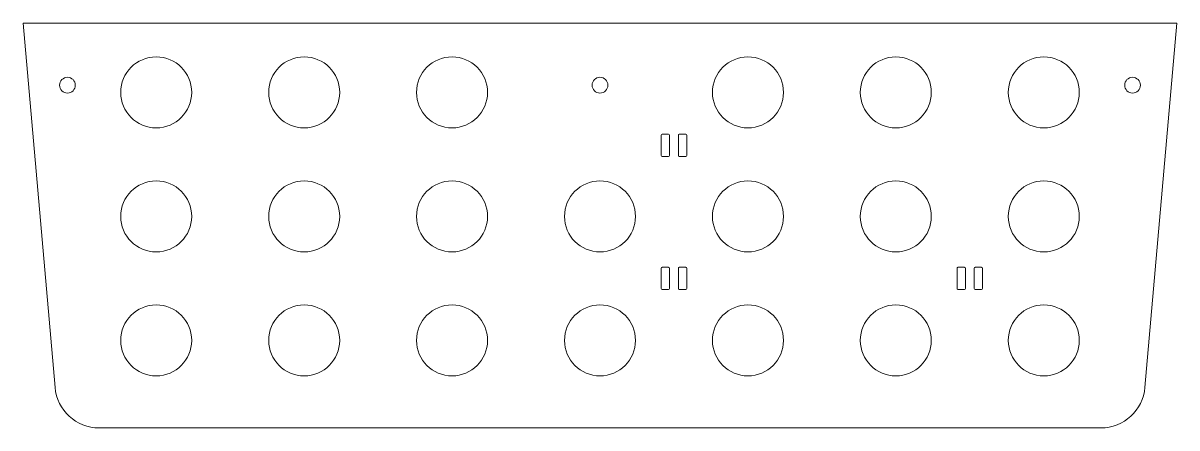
# Model space of a CAD drawing. Header units: inches. Extents: x -6.5 to 6.5, y -4.6 to 0.
import ezdxf

# ---------------------------------------------------------------- set-up
doc = ezdxf.new("R2010")
doc.units = ezdxf.units.IN
doc.header["$MEASUREMENT"] = 0

msp = doc.modelspace()

# ---------------------------------------------------------------- linework, layer by layer
at = {"color": 7, "linetype": 'Continuous', "lineweight": 15}
for p, q in [((6.5, 0), (-6.5, 0)), ((-6.5, 0), (-6.14, -4.106)), ((6.14, -4.106), (6.5, 0)), ((0.69, -1.262), (0.69, -1.492)), ((0.773, -1.252), (0.7, -1.252)), ((0.783, -1.492), (0.783, -1.262)), ((0.883, -1.262), (0.883, -1.492)), ((0.967, -1.252), (0.893, -1.252)), ((0.977, -1.492), (0.977, -1.262)), ((0.7, -1.502), (0.773, -1.502)), ((0.893, -1.502), (0.967, -1.502)), ((0.69, -2.763), (0.69, -2.993)), ((0.773, -2.752), (0.7, -2.752)), ((0.783, -2.993), (0.783, -2.763)), ((0.883, -2.763), (0.883, -2.993)), ((0.967, -2.752), (0.893, -2.752)), ((0.977, -2.993), (0.977, -2.763)), ((4.023, -2.763), (4.023, -2.993)), ((4.107, -2.752), (4.033, -2.752)), ((4.117, -2.993), (4.117, -2.763)), ((4.217, -2.763), (4.217, -2.993)), ((4.3, -2.752), (4.227, -2.752)), ((4.31, -2.993), (4.31, -2.763)), ((0.7, -3.002), (0.773, -3.002)), ((0.893, -3.002), (0.967, -3.002)), ((4.033, -3.002), (4.107, -3.002)), ((4.227, -3.002), (4.3, -3.002)), ((-5.642, -4.562), (5.642, -4.562))]:
    msp.add_line(p, q, dxfattribs=at)
for centre, radius in [((-5, -0.781), 0.4), ((-3.333, -0.781), 0.4), ((-1.667, -0.781), 0.4), ((1.667, -0.781), 0.4), ((3.333, -0.781), 0.4), ((5, -0.781), 0.4), ((-6, -0.7), 0.0885), ((0, -0.7), 0.0885), ((6, -0.7), 0.0885), ((-5, -2.179), 0.4), ((-3.333, -2.179), 0.4), ((-1.667, -2.179), 0.4), ((0, -2.179), 0.4), ((1.667, -2.179), 0.4), ((3.333, -2.179), 0.4), ((5, -2.179), 0.4), ((-5, -3.576), 0.4), ((-3.333, -3.576), 0.4), ((-1.667, -3.576), 0.4), ((0, -3.576), 0.4), ((1.667, -3.576), 0.4), ((3.333, -3.576), 0.4), ((5, -3.576), 0.4)]:
    msp.add_circle(centre, radius, dxfattribs=at)
for centre, radius, start, end in [((0.7, -1.262), 0.01, 90, 180), ((0.773, -1.262), 0.01, 0, 90), ((0.893, -1.262), 0.01, 90, 180), ((0.967, -1.262), 0.01, 0, 90), ((0.7, -1.492), 0.01, 180, 270), ((0.773, -1.492), 0.01, 270, 0), ((0.893, -1.492), 0.01, 180, 270), ((0.967, -1.492), 0.01, 270, 0), ((0.7, -2.763), 0.01, 90, 180), ((0.773, -2.763), 0.01, 0, 90), ((0.893, -2.763), 0.01, 90, 180), ((0.967, -2.763), 0.01, 0, 90), ((4.033, -2.763), 0.01, 90, 180), ((4.107, -2.763), 0.01, 0, 90), ((4.227, -2.763), 0.01, 90, 180), ((4.3, -2.763), 0.01, 0, 90), ((0.7, -2.993), 0.01, 180, 270), ((0.773, -2.993), 0.01, 270, 0), ((0.893, -2.993), 0.01, 180, 270), ((0.967, -2.993), 0.01, 270, 0), ((4.033, -2.993), 0.01, 180, 270), ((4.107, -2.993), 0.01, 270, 0), ((4.227, -2.993), 0.01, 180, 270), ((4.3, -2.993), 0.01, 270, 0), ((-5.642, -4.062), 0.5, 185.0104, 270), ((5.642, -4.062), 0.5, 270, 354.9896)]:
    msp.add_arc(centre, radius, start, end, dxfattribs=at)

doc.saveas('drawing.dxf')
